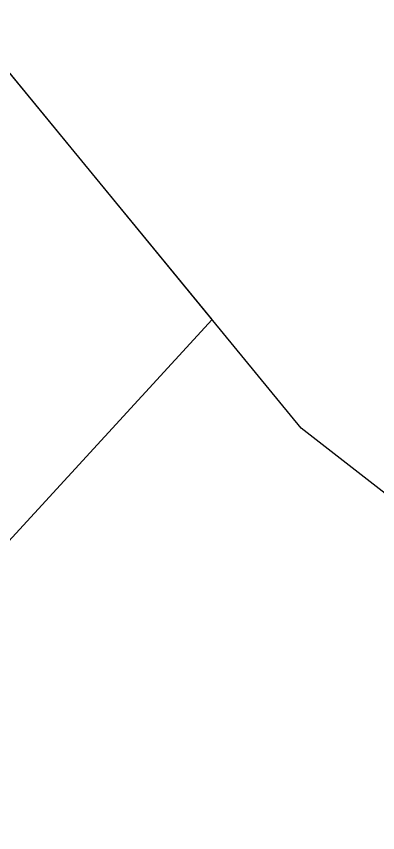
# Model space of a CAD drawing. Header units: inches. Extents: x 653559 to 669309, y 7245317 to 7256454.
# Drawn here: x 665181.91 to 665192.02, y 7252938.88 to 7252961.71 of the extents above; entities that cross this region are included whole.
import ezdxf

# ---------------------------------------------------------------- set-up
doc = ezdxf.new("R2010")
doc.units = ezdxf.units.IN
doc.header["$MEASUREMENT"] = 0
doc.layers.add('Cauce', color=5, linetype='Continuous')
doc.layers.add('Perimetral', color=190, linetype='Continuous')

msp = doc.modelspace()

# ---------------------------------------------------------------- linework, layer by layer
at = {"layer": 'Cauce', "color": 160, "transparency": 33554613}
msp.add_polyline3d([(665203.94, 7252939.27, 0), (665189.88, 7252950.2, 0), (665177.21, 7252965.62, 0), (665168.8, 7252983.26, 0), (665162.32, 7253059.3, 0), (665158.2, 7253071.08, 0), (665153.11, 7253077.79, 0), (665150.13, 7253079.2, 0), (665145.59, 7253079.67, 0), (665114.6, 7253070.82, 0), (665100.48, 7253068.17, 0), (665067.44, 7253067.66, 0), (665053.21, 7253070.35, 0), (665031.04, 7253077.51, 0), (665016.48, 7253083.58, 0), (664996.42, 7253094.97, 0), (664977.47, 7253108.39, 0), (664962.81, 7253120.99, 0), (664949.39, 7253135.08, 0), (664937.8, 7253151.1, 0), (664929.79, 7253167.53, 0)], dxfattribs=at)
at = {"layer": 'Perimetral'}
msp.add_lwpolyline([(664490.323, 7252193.648), (665187.386, 7252953.235)], dxfattribs=at)
at = {"layer": 'Perimetral', "color": 200}
msp.add_polyline3d([(664490.323, 7252193.648, 0), (665187.386, 7252953.235, 0), (665177.21, 7252965.62, 0), (665168.8, 7252983.26, 0), (665162.32, 7253059.3, 0), (665158.2, 7253071.08, 0), (665153.11, 7253077.79, 0), (665150.13, 7253079.2, 0), (665145.59, 7253079.67, 0), (665114.6, 7253070.82, 0), (665100.48, 7253068.17, 0), (665067.44, 7253067.66, 0), (665053.21, 7253070.35, 0), (665031.04, 7253077.51, 0), (665016.48, 7253083.58, 0), (664996.42, 7253094.97, 0), (664977.47, 7253108.39, 0), (664962.81, 7253120.99, 0), (664949.39, 7253135.08, 0), (664937.8, 7253151.1, 0), (664929.79, 7253167.53, 0)], dxfattribs=at)

doc.saveas('drawing.dxf')
